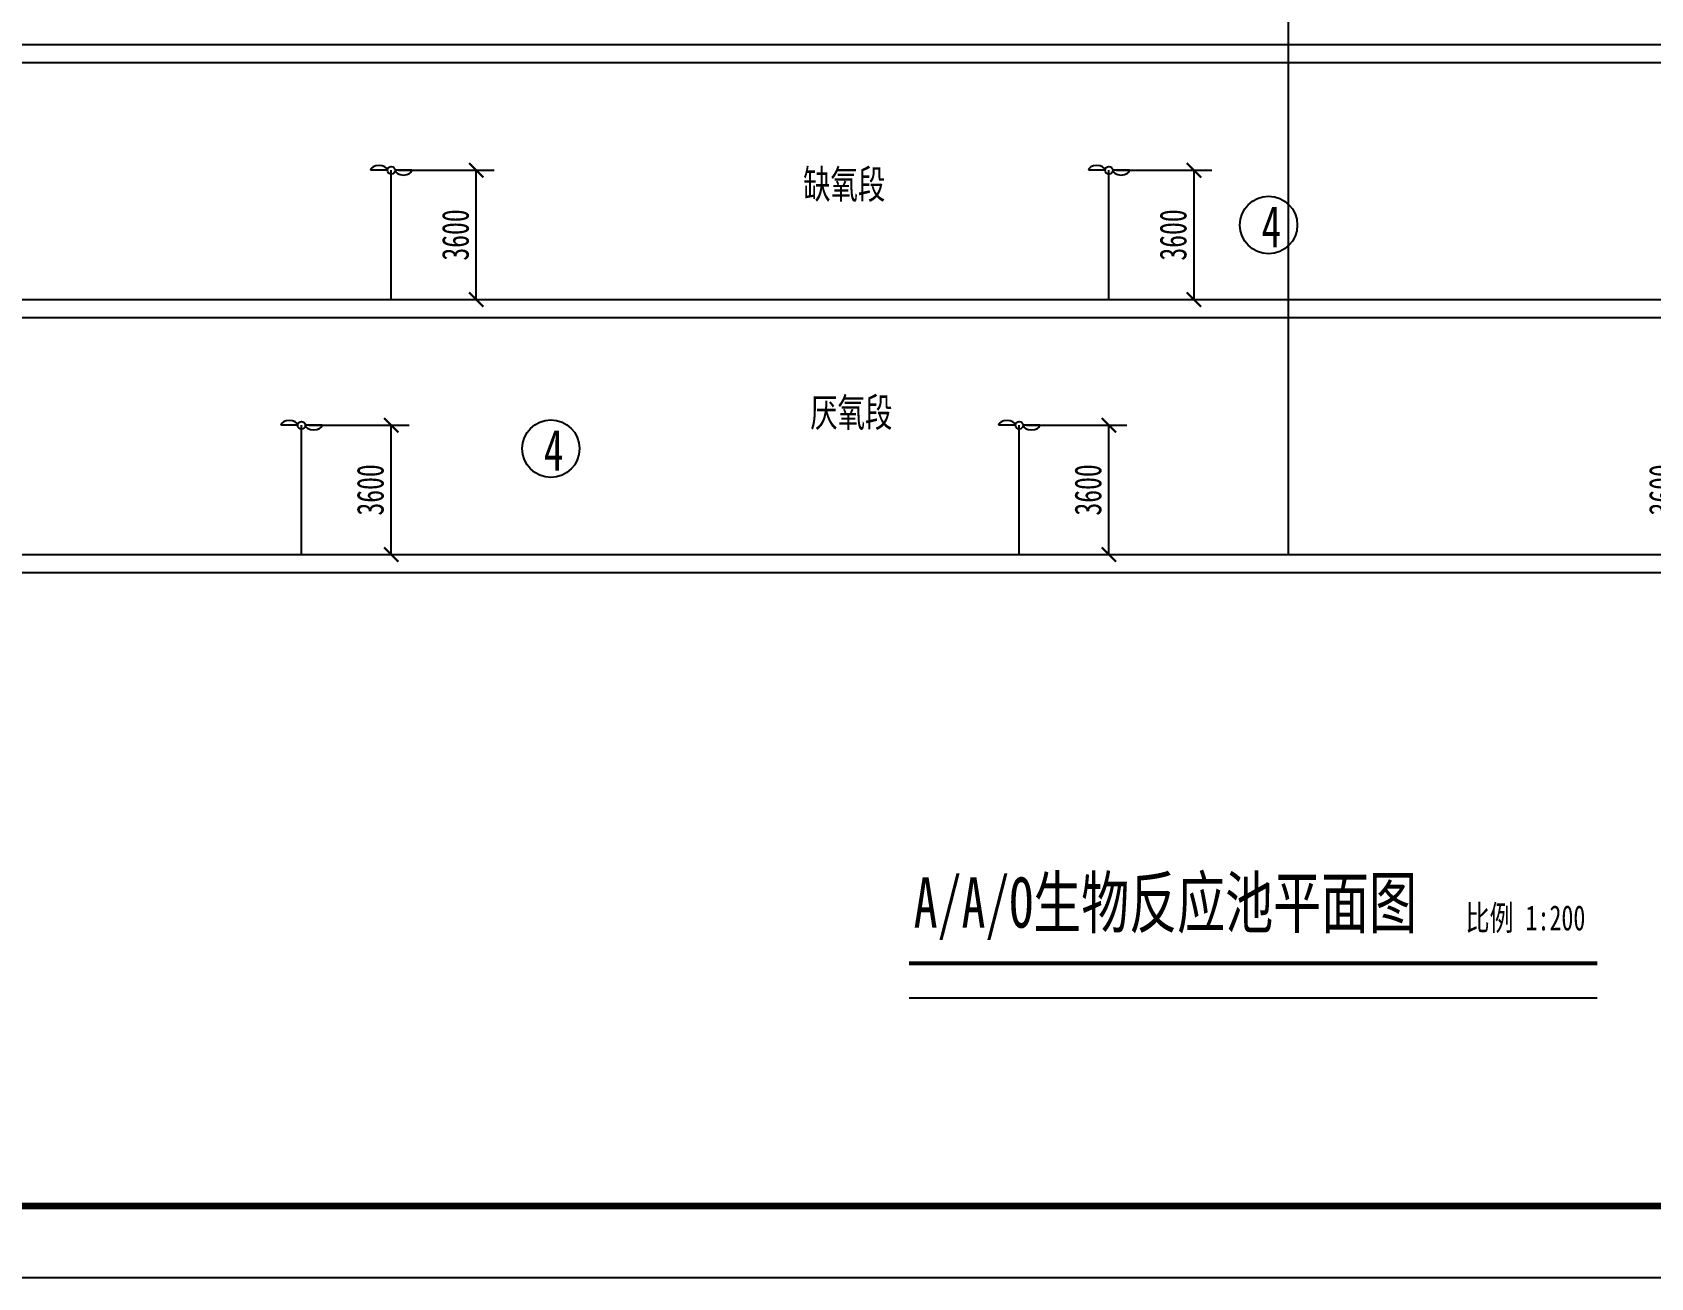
# Model space of a CAD drawing. Header units: millimetres. Extents: x -299291 to 688124, y -407813 to 623474.
# Drawn here: x 206459 to 251554, y 142586 to 177267 of the extents above; entities that cross this region are included whole.
import ezdxf

# ---------------------------------------------------------------- set-up
doc = ezdxf.new("R2010")
doc.units = ezdxf.units.MM
doc.layers.add('标注', color=7, linetype='Continuous')
doc.layers.add('边框粗', color=7, linetype='Continuous', lineweight=100)
doc.styles.add('样式 3', font='', dxfattribs={"width": 0.7, "height": 1000})
doc.styles.add('长仿宋', font='simfang.ttf', dxfattribs={"width": 0.7})
doc.styles.add('长仿宋体', font='simfang.ttf', dxfattribs={"width": 0.7})
doc.styles.get('样式 3').set_extended_font_data('FangSong_GB2312')
doc.dimstyles.new('副本ISO-25', dxfattribs={"dimtxt": 750, "dimasz": 400, "dimexe": 500, "dimexo": 200, "dimgap": 200, "dimtad": 1, "dimdec": 1, "dimdsep": 46, "dimtxsty": '长仿宋', "dimblk": 'ARCHTICK', "dimcen": 200, "dimadec": 0, "dimazin": 0, "dimtfac": 1, "dimtdec": 1, "dimtmove": 0, "dimatfit": 3, "dimldrblk": 'ARCHTICK', "dimfxl": 1, "dimarcsym": 0})

# ---------------------------------------------------------------- blocks, each defined once
blk = doc.blocks.new('_ArchTick')
at = {"color": 0, "linetype": 'ByBlock', "lineweight": 25, "const_width": 0.15}
blk.add_lwpolyline([(-0.5, -0.5), (0.5, 0.5)], dxfattribs=at)
blk = doc.blocks.new('*D69')
at = {"color": 0, "lineweight": -2, "ltscale": 10, "transparency": 16777216}
for p, q in [((216659, 173425), (219330, 173425)), ((218830, 169825), (218830, 173425)), ((216659, 169825), (219330, 169825))]:
    blk.add_line(p, q, dxfattribs=at)
at = {"layer": 'Defpoints', "color": 0, "ltscale": 10, "transparency": 16777216}
for p in [(216459, 173425), (218830, 173425), (216459, 169825)]:
    blk.add_point(p, dxfattribs=at)
at = {"color": 0, "lineweight": -2, "ltscale": 10, "transparency": 16777216, "xscale": 400, "yscale": 400, "zscale": 400}
for p, rotation in [((218830, 173425), 90), ((218830, 169825), 270)]:
    blk.add_blockref('_ArchTick', p, dxfattribs=dict(at, rotation=rotation))
at = {"color": 0, "ltscale": 10, "transparency": 16777216, "insert": (218251, 171625), "char_height": 750, "attachment_point": 5, "rotation": 90, "style": '长仿宋'}
blk.add_mtext('3600', dxfattribs=at)
blk = doc.blocks.new('*D70')
at = {"color": 0, "lineweight": -2, "ltscale": 10, "transparency": 16777216}
for p, q in [((236659, 173425), (239330, 173425)), ((238830, 169825), (238830, 173425)), ((236659, 169825), (239330, 169825))]:
    blk.add_line(p, q, dxfattribs=at)
at = {"layer": 'Defpoints', "color": 0, "ltscale": 10, "transparency": 16777216}
for p in [(236459, 173425), (238830, 173425), (236459, 169825)]:
    blk.add_point(p, dxfattribs=at)
at = {"color": 0, "lineweight": -2, "ltscale": 10, "transparency": 16777216, "xscale": 400, "yscale": 400, "zscale": 400}
for p, rotation in [((238830, 173425), 90), ((238830, 169825), 270)]:
    blk.add_blockref('_ArchTick', p, dxfattribs=dict(at, rotation=rotation))
at = {"color": 0, "ltscale": 10, "transparency": 16777216, "insert": (238251, 171625), "char_height": 750, "attachment_point": 5, "rotation": 90, "style": '长仿宋'}
blk.add_mtext('3600', dxfattribs=at)
blk = doc.blocks.new('*D72')
at = {"color": 0, "lineweight": -2, "ltscale": 10, "transparency": 16777216}
for p, q in [((214159, 166324), (216959, 166324)), ((216459, 162724), (216459, 166324)), ((214159, 162724), (216959, 162724))]:
    blk.add_line(p, q, dxfattribs=at)
at = {"layer": 'Defpoints', "color": 0, "ltscale": 10, "transparency": 16777216}
for p in [(213959, 166324), (216459, 166324), (213959, 162724)]:
    blk.add_point(p, dxfattribs=at)
at = {"color": 0, "lineweight": -2, "ltscale": 10, "transparency": 16777216, "xscale": 400, "yscale": 400, "zscale": 400}
for p, rotation in [((216459, 166324), 90), ((216459, 162724), 270)]:
    blk.add_blockref('_ArchTick', p, dxfattribs=dict(at, rotation=rotation))
at = {"color": 0, "ltscale": 10, "transparency": 16777216, "insert": (215879, 164524), "char_height": 750, "attachment_point": 5, "rotation": 90, "style": '长仿宋'}
blk.add_mtext('3600', dxfattribs=at)
blk = doc.blocks.new('*D73')
at = {"color": 0, "lineweight": -2, "ltscale": 10, "transparency": 16777216}
for p, q in [((234159, 166324), (236959, 166324)), ((236459, 162724), (236459, 166324)), ((234159, 162724), (236959, 162724))]:
    blk.add_line(p, q, dxfattribs=at)
at = {"layer": 'Defpoints', "color": 0, "ltscale": 10, "transparency": 16777216}
for p in [(233959, 166324), (236459, 166324), (233959, 162724)]:
    blk.add_point(p, dxfattribs=at)
at = {"color": 0, "lineweight": -2, "ltscale": 10, "transparency": 16777216, "xscale": 400, "yscale": 400, "zscale": 400}
for p, rotation in [((236459, 166324), 90), ((236459, 162724), 270)]:
    blk.add_blockref('_ArchTick', p, dxfattribs=dict(at, rotation=rotation))
at = {"color": 0, "ltscale": 10, "transparency": 16777216, "insert": (235879, 164524), "char_height": 750, "attachment_point": 5, "rotation": 90, "style": '长仿宋'}
blk.add_mtext('3600', dxfattribs=at)
blk = doc.blocks.new('*D74')
at = {"color": 0, "lineweight": -2, "ltscale": 10, "transparency": 16777216}
for p, q in [((253759, 166324), (251966, 166324)), ((252466, 162724), (252466, 166324)), ((253759, 162724), (251966, 162724))]:
    blk.add_line(p, q, dxfattribs=at)
at = {"layer": 'Defpoints', "color": 0, "ltscale": 10, "transparency": 16777216}
for p in [(252466, 166324), (253959, 166324), (253959, 162724)]:
    blk.add_point(p, dxfattribs=at)
at = {"color": 0, "lineweight": -2, "ltscale": 10, "transparency": 16777216, "xscale": 400, "yscale": 400, "zscale": 400}
for p, rotation in [((252466, 166324), 90), ((252466, 162724), 270)]:
    blk.add_blockref('_ArchTick', p, dxfattribs=dict(at, rotation=rotation))
at = {"color": 0, "ltscale": 10, "transparency": 16777216, "insert": (251887, 164524), "char_height": 750, "attachment_point": 5, "rotation": 90, "style": '长仿宋'}
blk.add_mtext('3600', dxfattribs=at)

msp = doc.modelspace()

# ---------------------------------------------------------------- linework, layer by layer
at = {"color": 2, "ltscale": 10}
for p, q in [((241459.037, 162724.406), (241459.037, 253434.406)), ((186459.037, 162724.406), (241459.037, 162724.406))]:
    msp.add_line(p, q, dxfattribs=at)
at = {"lineweight": -3, "ltscale": 100}
for p, q in [((186459.037, 176926.406), (266459.037, 176926.406)), ((186459.037, 176426.406), (266459.037, 176426.406)), ((186459.037, 169825.406), (266459.037, 169825.406)), ((186459.037, 169325.406), (266459.037, 169325.406))]:
    msp.add_line(p, q, dxfattribs=at)
at = {"color": 7, "linetype": 'Continuous', "lineweight": -3}
for p, q in [((216352.47, 173425.406), (215885.914, 173425.406)), ((216352.47, 173425.406), (215885.914, 173425.406)), ((217032.161, 173425.406), (216565.604, 173425.406)), ((217032.161, 173425.406), (216565.604, 173425.406)), ((236352.47, 173425.406), (235885.914, 173425.406)), ((236352.47, 173425.406), (235885.914, 173425.406)), ((237032.161, 173425.406), (236565.604, 173425.406)), ((237032.161, 173425.406), (236565.604, 173425.406)), ((213852.47, 166324.406), (213385.914, 166324.406)), ((213852.47, 166324.406), (213385.914, 166324.406)), ((214532.161, 166324.406), (214065.604, 166324.406)), ((214532.161, 166324.406), (214065.604, 166324.406)), ((233852.47, 166324.406), (233385.914, 166324.406)), ((233852.47, 166324.406), (233385.914, 166324.406)), ((234532.161, 166324.406), (234065.604, 166324.406)), ((234532.161, 166324.406), (234065.604, 166324.406))]:
    msp.add_line(p, q, dxfattribs=at)
at = {"ltscale": 10}
for p, q in [((216459.037, 169825.406), (216459.037, 173425.406)), ((236459.037, 169825.406), (236459.037, 173425.406)), ((213959.037, 162724.406), (213959.037, 166324.406)), ((233959.037, 162724.406), (233959.037, 166324.406))]:
    msp.add_line(p, q, dxfattribs=at)
at = {"lineweight": -3}
for p, q in [((186459.037, 162724.406), (266459.037, 162724.406)), ((185959.037, 162224.406), (266959.037, 162224.406))]:
    msp.add_line(p, q, dxfattribs=at)
at = {"lineweight": 53}
msp.add_line((230892.058, 151340.974), (250068.39, 151340.974), dxfattribs=at)
msp.add_lwpolyline([(152495.43, 142585.556), (320695.43, 142585.556), (320695.43, 261385.556), (152495.43, 261385.556)], close=True)
at = {"color": 7, "linetype": 'Continuous', "lineweight": -3}
for centre in [(216459.037, 173425.406), (216459.037, 173425.406), (236459.037, 173425.406), (236459.037, 173425.406), (213959.037, 166324.406), (213959.037, 166324.406), (233959.037, 166324.406), (233959.037, 166324.406)]:
    msp.add_circle(centre, 106.567, dxfattribs=at)
for centre in [(240907.595, 171901.826), (220907.595, 165673.129)]:
    msp.add_circle(centre, 800)
for centre, major_axis in [((216119.192, 173425.406), (-233.278, 0)), ((216119.192, 173425.406), (-233.278, 0)), ((216798.883, 173425.406), (233.278, 0)), ((216798.883, 173425.406), (233.278, 0)), ((236119.192, 173425.406), (-233.278, 0)), ((236119.192, 173425.406), (-233.278, 0)), ((236798.883, 173425.406), (233.278, 0)), ((236798.883, 173425.406), (233.278, 0)), ((213619.192, 166324.406), (-233.278, 0)), ((213619.192, 166324.406), (-233.278, 0)), ((233619.192, 166324.406), (-233.278, 0)), ((233619.192, 166324.406), (-233.278, 0)), ((214298.883, 166324.406), (233.278, 0)), ((214298.883, 166324.406), (233.278, 0)), ((234298.883, 166324.406), (233.278, 0)), ((234298.883, 166324.406), (233.278, 0))]:
    msp.add_ellipse(centre, major_axis=major_axis, ratio=0.560344766, start_param=3.141592654, end_param=6.283185307, dxfattribs=at)
at = {"layer": '标注', "ltscale": 10}
msp.add_line((230892.058, 150376.273), (250068.39, 150376.273), dxfattribs=at)
at = {"layer": '边框粗', "lineweight": 100}
msp.add_line((157495.43, 144585.556), (318695.43, 144585.556), dxfattribs=at)

# ---------------------------------------------------------------- texts
at = {"style": '长仿宋体'}
for s, insert, char_height, width, attachment_point in [('缺氧段', (230229.35, 172544.381), 800, 4010.11148, 9), ('厌氧段', (230426.804, 166191.11), 800, 4010.11148, 9), ('比例 1:200 ', (246397.941, 152955.975), 700, 35301.96078, 1)]:
    msp.add_mtext(s, dxfattribs=dict(at, insert=insert, char_height=char_height, width=width, attachment_point=attachment_point))
at = {"char_height": 1150.575, "width": 8988.27544, "attachment_point": 1, "rotation": 359.9940843, "style": '样式 3'}
for insert in [(240709.67, 172435.483), (220709.67, 166206.787)]:
    msp.add_mtext('4', dxfattribs=dict(at, insert=insert))
at = {"lineweight": -3, "insert": (231017.494, 153731.362), "char_height": 1400, "width": 14545.31285, "attachment_point": 1, "style": '长仿宋体'}
msp.add_mtext('A/A/O{\\fSimSun|b0|i0|c134|p2;生物反应池平面图 }', dxfattribs=at)

# ---------------------------------------------------------------- dimensions: what is measured, and where the dimension line sits
at = {"ltscale": 10}
for base, p1, p2, picture, middle in [((218830.388, 173425.406), (216459.037, 169825.406), (216459.037, 173425.406), '*D69', (218251.102, 171625.406)), ((238830.388, 173425.406), (236459.037, 169825.406), (236459.037, 173425.406), '*D70', (238251.102, 171625.406)), ((216458.641, 166324.406), (213959.037, 162724.406), (213959.037, 166324.406), '*D72', (215879.355, 164524.406)), ((236458.641, 166324.406), (233959.037, 162724.406), (233959.037, 166324.406), '*D73', (235879.355, 164524.406))]:
    dim = msp.add_linear_dim(base=base, p1=p1, p2=p2, angle=90, dimstyle='副本ISO-25', dxfattribs=at)
    dim.commit()
    dim.dimension.update_dxf_attribs({"geometry": picture, "text_midpoint": middle})
dim = msp.add_linear_dim(base=(252466.402, 166324.406), p1=(253959.037, 162724.406), p2=(253959.037, 166324.406), angle=90, dimstyle='副本ISO-25', dxfattribs=at)
dim.commit()
dim.dimension.update_dxf_attribs({"geometry": '*D74', "text_midpoint": (252466.402, 164524.406), "dimtype": 160})

doc.saveas('drawing.dxf')
